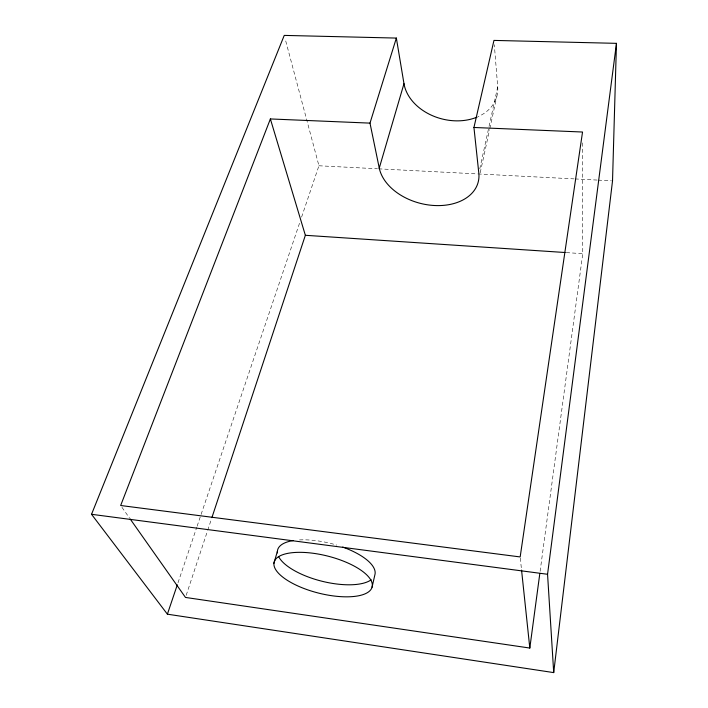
<?xml version="1.0" encoding="UTF-8"?>
<svg xmlns="http://www.w3.org/2000/svg" width="708" height="708" viewBox="0 0 708 708"><rect width="100%" height="100%" fill="white"/><g stroke="black" fill="none" stroke-linecap="round" stroke-linejoin="round"><path stroke-width="0.53" stroke-dasharray="3.54 2.66" d="M540.107 571.365L582.755 253.685L582.551 140.874M480.21 172.752L489.591 129.67M489.821 128.591L496.857 96.288M479.767 168.885L497.706 86.827L494.317 44.728M186.177 595.34L207.373 531.31M207.718 530.257L211.542 518.716M178.009 582.755L196.78 527.221M197.134 526.177L300.174 221.303M301.59 217.108L318.936 165.769L285.103 38.604M318.936 165.769L377.435 168.778M378.541 168.831L476.767 173.885M477.873 173.938L573.896 178.876M575.002 178.929L597.074 180.062M598.18 180.124L611.42 180.806M566.241 252.597L582.755 253.685M121.935 507.309L129.564 518.123M520.283 558.037L521.442 569.011M299.502 539.921A50.197 19.399 14.2 0 1 336.804 545.116M497.706 86.827A47.772 35.993 14.6 0 1 478.095 116.67"/><path stroke-width="1.06" d="M616.464 43.347L612.526 180.859L553.709 672.6L167.389 614.181L91.536 514.3L284.244 35.4L396.356 38.073L403.985 83.694L379.258 168.097A50.985 35.073 14.5 0 0 434.5 205.515A50.985 35.073 14.5 0 0 478.82 173.203L473.944 127.475L493.963 40.409L616.464 43.347L547.558 574.276L553.709 672.6M130.201 519.026L185.478 597.437L529.814 648.05L539.815 573.56M372.054 587.224A50.551 19.063 14.2 0 0 303.166 552.399A50.551 19.063 14.2 0 0 294.121 584.162A50.551 19.063 14.2 0 0 372.054 587.224L374.868 574.869A50.197 19.399 14.2 0 0 342.681 547.063M273.916 563.373L277.412 551.187M379.258 168.097L369.992 123.121L396.356 38.073M211.887 517.663L305.36 235.295L270.376 118.944L369.992 123.121M167.389 614.181L177.301 584.843M270.376 118.944L120.661 505.503L520.168 556.939L582.534 132.024L473.944 127.475M305.36 235.295L565.143 252.517M91.536 514.3L547.558 574.276M521.557 570.108L529.814 648.05M371.187 579.781A50.197 19.399 14.2 0 1 321.892 581.224A50.197 19.399 14.2 0 1 278.633 556.594M277.456 552.93A50.197 19.399 14.2 0 1 293.262 540.558M477.112 117.094A47.772 35.993 14.6 0 1 403.985 83.694"/></g></svg>
